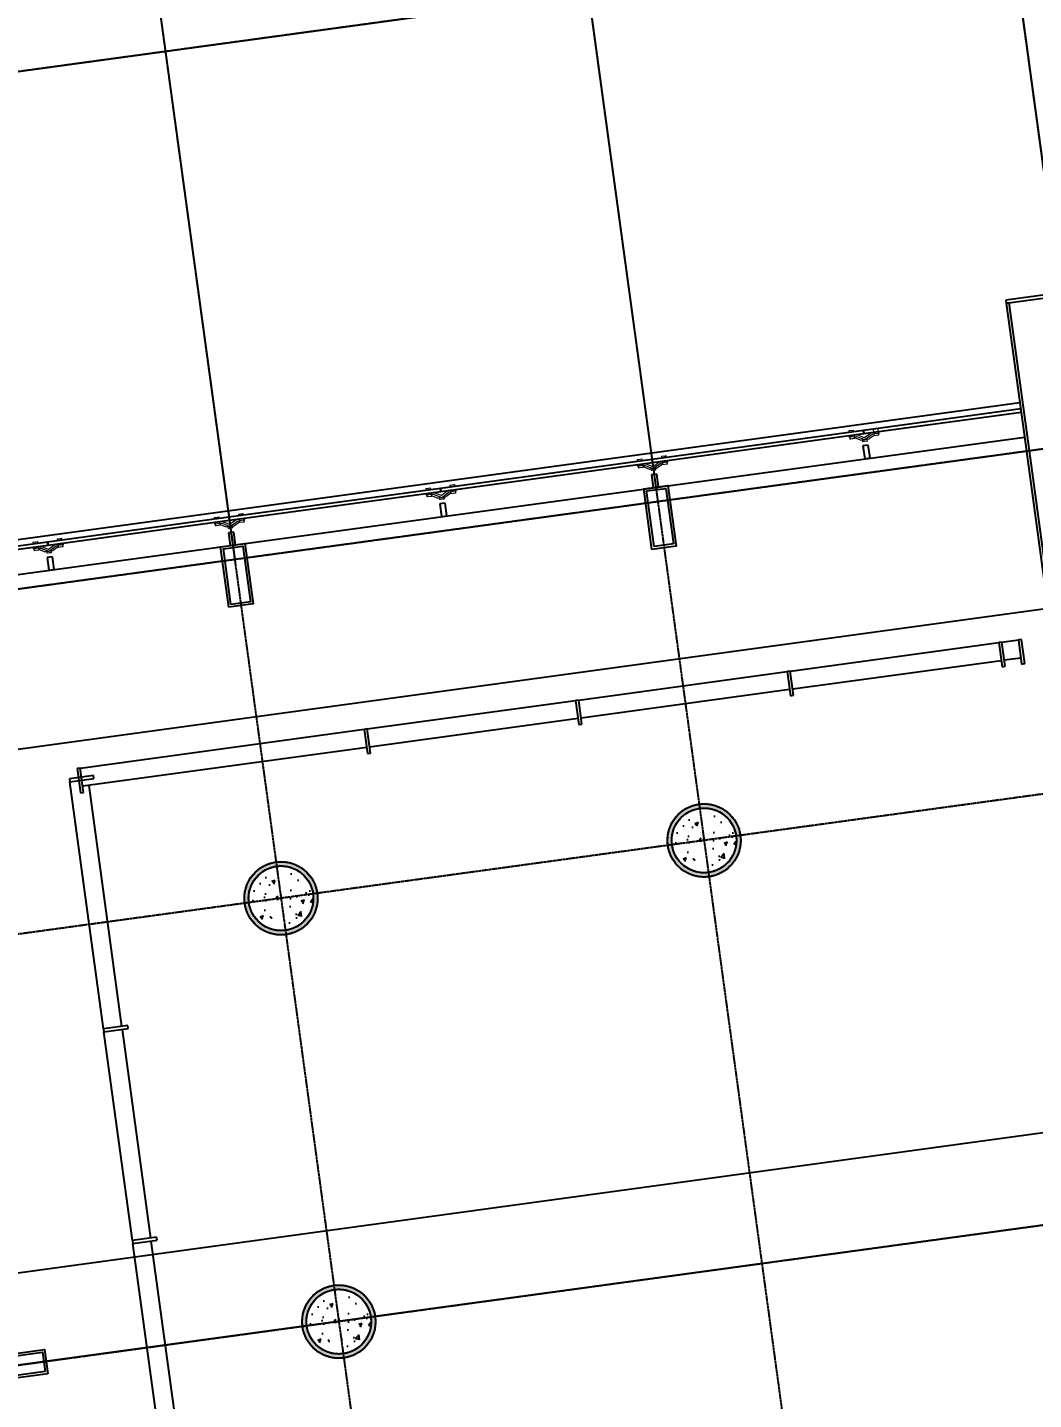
# Model space of a CAD drawing. Header units: millimetres. Extents: x 11669738 to 11859441, y -6222081 to -6069093.
# Drawn here: x 11682359 to 11690606, y -6101594 to -6090354 of the extents above; entities that cross this region are included whole.
import ezdxf

# ---------------------------------------------------------------- set-up
doc = ezdxf.new("R2010")
doc.units = ezdxf.units.MM
doc.linetypes.add('E-COLS-F4$0$HIDDEN', pattern=[0.375, 0.25, -0.125])
doc.linetypes.add('E-RG-1F$0$$0$DOTE', pattern=[2.42, 2, -0.2, 0.02, -0.2])
for name, color, linetype in [('A—墙体', 7, 'Continuous'), ('A—轴线、尺寸', 1, 'Continuous'), ('A—门窗', 135, 'Continuous'), ('E-COLS-F4$0$0S-COLS-HATCH', 8, 'Continuous'), ('E-COLS-F4$0$0S-COLS-I', 90, 'E-COLS-F4$0$HIDDEN'), ('I—平面—装饰面层线', 192, 'Continuous'), ('XRE2$0$0S-COLS-HATCH-A', 8, 'Continuous'), ('轴线100', 1, 'Continuous')]:
    doc.layers.add(name, color=color, linetype=linetype)
doc.layers.add('E2-RI-4F$0$A-GLAZ', color=6, linetype='Continuous', lineweight=5)
doc.styles.add('ARIAL', font='SIMYOU.TTF', dxfattribs={"width": 0.9})
doc.dimstyles.new('200', dxfattribs={"dimscale": 200, "dimtxt": 2.5, "dimasz": 2, "dimexe": 1, "dimexo": 1, "dimgap": 0.8, "dimtad": 1, "dimdec": 0, "dimdsep": 46, "dimtxsty": 'ARIAL', "dimblk1": 'ARCHTICK', "dimblk2": 'ARCHTICK', "dimsah": 1, "dimcen": -0.9, "dimdle": 1, "dimclrd": 256, "dimclre": 256, "dimclrt": 40, "dimaunit": 1, "dimadec": 0, "dimazin": 0, "dimtfac": 0.35, "dimtdec": 0, "dimtix": 1, "dimtmove": 2, "dimatfit": 3, "dimldrblk": 'ARCHTICK', "dimfxl": 0, "dimtvp": 0.8, "dimtolj": 1, "dimtzin": 0, "dimarcsym": 0})
doc.dimstyles.new('副本 100', dxfattribs={"dimscale": 100, "dimtxt": 2.5, "dimasz": 2, "dimexe": 1, "dimexo": 1, "dimgap": 0.8, "dimtad": 1, "dimdec": 0, "dimdsep": 46, "dimtxsty": 'ARIAL', "dimblk1": 'ARCHTICK', "dimblk2": 'ARCHTICK', "dimsah": 1, "dimcen": -0.9, "dimdle": 1, "dimclrd": 256, "dimclre": 256, "dimclrt": 40, "dimaunit": 1, "dimadec": 0, "dimazin": 0, "dimtfac": 0.35, "dimtdec": 0, "dimtix": 1, "dimtmove": 2, "dimatfit": 3, "dimldrblk": 'ARCHTICK', "dimfxl": 0, "dimtvp": 0.8, "dimtolj": 1, "dimtzin": 0, "dimarcsym": 0})

# ---------------------------------------------------------------- blocks, each defined once
blk = doc.blocks.new('E-COLS-F4')
at = {"layer": 'E-COLS-F4$0$0S-COLS-HATCH'}
h = blk.add_hatch(color=18, dxfattribs=at)
edge = h.paths.add_edge_path(flags=16)
edge.add_arc((11687905, -6097014), 265, 0, 360)
edge = h.paths.add_edge_path()
edge.add_arc((11687905, -6097014), 300, 0, 360)
h = blk.add_hatch(color=18, dxfattribs=at)
edge = h.paths.add_edge_path(flags=16)
edge.add_arc((11684437, -6097488), 265, 0, 360)
edge = h.paths.add_edge_path()
edge.add_arc((11684437, -6097488), 300, 0, 360)
h = blk.add_hatch(color=18, dxfattribs=at)
edge = h.paths.add_edge_path(flags=16)
edge.add_arc((11684911, -6100956), 265, 0, 360)
edge = h.paths.add_edge_path()
edge.add_arc((11684911, -6100956), 300, 0, 360)
at = {"layer": 'XRE2$0$0S-COLS-HATCH-A'}
h = blk.add_hatch(dxfattribs=at)
h.set_pattern_fill('AR-CONC', color=256, scale=40, style=0)
h.set_pattern_definition([(50, (2519.76, 7409.5), (286.904073, -25.100854), [30, -330]), (355, (2519.76, 7409.5), (-55.5005334, 300.8768535), [24, -264]), (100.4514, (2543.67, 7407.41), (231.4037527, 275.775817), [25.496076, -280.456845]), (46.1842, (2519.76, 7489.5), (426.896419, -66.207606), [45, -495]), (96.6356, (2555.34, 7484), (373.865082, 389.647148), [38.244115, -420.6852]), (351.1842, (2519.76, 7489.5), (373.864778, 389.64744), [36, -396]), (21, (2559.76, 7469.5), (238.762821, -161.0475563), [30, -330]), (326, (2559.76, 7469.5), (97.326133, 290.060018), [24, -264]), (71.4514, (2579.66, 7456.09), (336.0890514, 129.0121987), [25.496076, -280.456845]), (37.5, (2519.76, 7409.51), (4.8639421, 133.1575415), [0, -260.8, 0, -268, 0, -265]), (7.5, (2519.76, 7409.5), (105.227815, 157.7646848), [0, -152.8, 0, -254.8, 0, -101]), (327.5, (2430.56, 7409.51), (213.5289745, -9.0219487), [0, -100, 0, -312, 0, -414]), (317.5, (2390.56, 7409.5), (233.2744677, 40.041993), [0, -130, 0, -207.2, 0, -294])])
edge = h.paths.add_edge_path()
edge.add_arc((11687905, -6097014), 265, 0, 360)
h = blk.add_hatch(dxfattribs=at)
h.set_pattern_fill('AR-CONC', color=256, scale=40, style=0)
h.set_pattern_definition([(50, (-948, 6935.5), (286.904073, -25.100854), [30, -330]), (355, (-948, 6935.5), (-55.5005334, 300.8768535), [24, -264]), (100.4514, (-924.08, 6933.42), (231.4037527, 275.775817), [25.496076, -280.456845]), (46.1842, (-948, 7015.5), (426.896419, -66.207606), [45, -495]), (96.6356, (-912.4, 7010), (373.865082, 389.647148), [38.244115, -420.6852]), (351.1842, (-948, 7015.5), (373.864778, 389.64744), [36, -396]), (21, (-908, 6995.5), (238.762821, -161.0475563), [30, -330]), (326, (-908, 6995.5), (97.326133, 290.060018), [24, -264]), (71.4514, (-888.1, 6982.1), (336.0890514, 129.0121987), [25.496076, -280.456845]), (37.5, (-947.99, 6935.51), (4.8639421, 133.1575415), [0, -260.8, 0, -268, 0, -265]), (7.5, (-947.99, 6935.51), (105.227815, 157.7646848), [0, -152.8, 0, -254.8, 0, -101]), (327.5, (-1037.19, 6935.51), (213.5289745, -9.0219487), [0, -100, 0, -312, 0, -414]), (317.5, (-1077.2, 6935.51), (233.2744677, 40.041993), [0, -130, 0, -207.2, 0, -294])])
edge = h.paths.add_edge_path()
edge.add_arc((11684437, -6097488), 265, 0, 360)
h = blk.add_hatch(dxfattribs=at)
h.set_pattern_fill('AR-CONC', color=256, scale=40, style=0)
h.set_pattern_definition([(50, (-474, 3467.75), (286.904073, -25.100854), [30, -330]), (355, (-474, 3467.75), (-55.5005334, 300.8768535), [24, -264]), (100.4514, (-450.1, 3465.66), (231.4037527, 275.775817), [25.496076, -280.456845]), (46.1842, (-474, 3547.75), (426.896419, -66.207606), [45, -495]), (96.6356, (-438.42, 3542.24), (373.865082, 389.647148), [38.244115, -420.6852]), (351.1842, (-474, 3547.75), (373.864778, 389.64744), [36, -396]), (21, (-434, 3527.75), (238.762821, -161.0475563), [30, -330]), (326, (-434, 3527.75), (97.326133, 290.060018), [24, -264]), (71.4514, (-414.1, 3514.33), (336.0890514, 129.0121987), [25.496076, -280.456845]), (37.5, (-474, 3467.75), (4.8639421, 133.1575415), [0, -260.8, 0, -268, 0, -265]), (7.5, (-474, 3467.75), (105.227815, 157.7646848), [0, -152.8, 0, -254.8, 0, -101]), (327.5, (-563.2, 3467.75), (213.5289745, -9.0219487), [0, -100, 0, -312, 0, -414]), (317.5, (-603.2, 3467.75), (233.2744677, 40.041993), [0, -130, 0, -207.2, 0, -294])])
edge = h.paths.add_edge_path()
edge.add_arc((11684911, -6100956), 265, 0, 360)
at = {"layer": 'A—墙体'}
for centre, radius in [((11687905, -6097014), 300), ((11687905, -6097014), 265), ((11684437, -6097488), 300), ((11684437, -6097488), 265), ((11684911, -6100956), 300), ((11684911, -6100956), 265)]:
    blk.add_circle(centre, radius, dxfattribs=at)
at = {"layer": 'E-COLS-F4$0$0S-COLS-I'}
for centre, radius in [((11687905, -6097014), 300), ((11687905, -6097014), 265), ((11684437, -6097488), 300), ((11684437, -6097488), 265), ((11684911, -6100956), 300), ((11684911, -6100956), 265)]:
    blk.add_circle(centre, radius, dxfattribs=at)
blk = doc.blocks.new('E2-RI-4F$0$SPIDER_PANEL_-_RIGHT-10870')
at = {"layer": 'A—门窗'}
for p, q in [((750, 25), (-750, 25)), ((-750, 25), (-750, 0)), ((-750, 0), (750, 0)), ((750, 0), (750, 25))]:
    blk.add_line(p, q, dxfattribs=at)
at = {"layer": 'E2-RI-4F$0$A-GLAZ', "color": 8}
for p, q in [((-675, 0), (-675, -15)), ((-670, 40), (-670, 25)), ((-670, 40), (-664, 40)), ((-670, 0), (-670, -30)), ((-664, 40), (-630, 40)), ((-630, 25), (-630, 40)), ((-630, -30), (-630, 0)), ((-550, -35), (-615, 0)), ((625, 0), (625, -15)), ((630, 40), (630, 25)), ((630, 40), (636, 40)), ((630, 0), (630, -30)), ((636, 40), (670, 40)), ((670, 25), (670, 40)), ((670, -30), (670, 0)), ((750, -35), (685, 0)), ((815, 0), (750, -35)), ((830, 40), (830, 25)), ((830, 40), (864, 40)), ((830, 0), (830, -30)), ((864, 40), (870, 40)), ((870, 25), (870, 40)), ((870, -30), (870, 0)), ((875, -15), (875, 0)), ((-668, -15), (-675, -15)), ((-664, -30), (-670, -30)), ((-632, -15), (-668, -15)), ((-630, -30), (-664, -30)), ((-632, -15), (-615, -15)), ((-585, -50), (-630, -26)), ((-615, -15), (-550, -50)), ((-585, -50), (-568, -50)), ((-585, -50), (-550, -50)), ((-570, -50), (-570, -65)), ((-570, -50), (-570, -65)), ((-536, -65), (-570, -65)), ((-564, -65), (-570, -65)), ((-530, -65), (-564, -65)), ((-532, -35), (-550, -35)), ((-550, -50), (-532, -50)), ((-530, -65), (-536, -65)), ((-532, -35), (-525, -35)), ((-532, -35), (-525, -35)), ((-525, -50), (-532, -50)), ((-525, -50), (-532, -50)), ((-530, -65), (-530, -50)), ((-530, -65), (-530, -50)), ((-525, -50), (-525, -35)), ((-525, -50), (-525, -35)), ((632, -15), (625, -15)), ((636, -30), (630, -30)), ((668, -15), (632, -15)), ((670, -30), (636, -30)), ((668, -15), (685, -15)), ((715, -50), (670, -26)), ((685, -15), (750, -50)), ((715, -50), (732, -50)), ((715, -50), (750, -50)), ((725, -46), (725, -50)), ((725, -46), (725, -50)), ((730, -50), (730, -65)), ((730, -50), (730, -65)), ((730, -50), (730, -65)), ((730, -50), (730, -65)), ((736, -65), (730, -65)), ((764, -65), (730, -65)), ((764, -65), (730, -65)), ((736, -65), (730, -65)), ((732, -50), (750, -50)), ((770, -65), (736, -65)), ((770, -65), (736, -65)), ((750, -50), (815, -15)), ((750, -50), (785, -50)), ((750, -50), (768, -50)), ((770, -65), (764, -65)), ((770, -65), (764, -65)), ((768, -50), (785, -50)), ((770, -65), (770, -50)), ((770, -65), (770, -50)), ((770, -65), (770, -50)), ((770, -65), (770, -50)), ((775, -50), (775, -46)), ((775, -50), (775, -46)), ((830, -26), (785, -50)), ((815, -15), (832, -15)), ((864, -30), (830, -30)), ((868, -15), (832, -15)), ((870, -30), (864, -30)), ((875, -15), (868, -15))]:
    blk.add_line(p, q, dxfattribs=at)
blk = doc.blocks.new('E2-RI-4F$0$SPIDER_PANEL_-_SPIDER_PAN4')
at = {"layer": 'A—门窗'}
for p, q in [((750, 25), (-750, 25)), ((-750, 25), (-750, 0)), ((-750, 0), (750, 0)), ((750, 0), (750, 25))]:
    blk.add_line(p, q, dxfattribs=at)
at = {"layer": 'E2-RI-4F$0$A-GLAZ', "color": 8}
for p, q in [((-875, 0), (-875, -15)), ((-870, 40), (-870, 25)), ((-870, 40), (-864, 40)), ((-870, 0), (-870, -30)), ((-864, 40), (-830, 40)), ((-830, 25), (-830, 40)), ((-830, -30), (-830, 0)), ((-750, -35), (-815, 0)), ((-685, 0), (-750, -35)), ((-670, 40), (-670, 25)), ((-670, 40), (-636, 40)), ((-670, 0), (-670, -30)), ((-636, 40), (-630, 40)), ((-630, 25), (-630, 40)), ((-630, -30), (-630, 0)), ((-625, -15), (-625, 0)), ((625, 0), (625, -15)), ((630, 40), (630, 25)), ((630, 40), (636, 40)), ((630, 0), (630, -30)), ((636, 40), (670, 40)), ((670, 25), (670, 40)), ((670, -30), (670, 0)), ((750, -35), (685, 0)), ((815, 0), (750, -35)), ((830, 40), (830, 25)), ((830, 40), (864, 40)), ((830, 0), (830, -30)), ((864, 40), (870, 40)), ((870, 25), (870, 40)), ((870, -30), (870, 0)), ((875, -15), (875, 0)), ((-868, -15), (-875, -15)), ((-864, -30), (-870, -30)), ((-832, -15), (-868, -15)), ((-830, -30), (-864, -30)), ((-832, -15), (-815, -15)), ((-785, -50), (-830, -26)), ((-815, -15), (-750, -50)), ((-785, -50), (-768, -50)), ((-785, -50), (-750, -50)), ((-775, -46), (-775, -50)), ((-775, -46), (-775, -50)), ((-770, -50), (-770, -65)), ((-770, -50), (-770, -65)), ((-770, -50), (-770, -65)), ((-770, -50), (-770, -65)), ((-764, -65), (-770, -65)), ((-736, -65), (-770, -65)), ((-736, -65), (-770, -65)), ((-764, -65), (-770, -65)), ((-768, -50), (-750, -50)), ((-730, -65), (-764, -65)), ((-730, -65), (-764, -65)), ((-750, -50), (-685, -15)), ((-750, -50), (-715, -50)), ((-750, -50), (-732, -50)), ((-730, -65), (-736, -65)), ((-730, -65), (-736, -65)), ((-732, -50), (-715, -50)), ((-730, -65), (-730, -50)), ((-730, -65), (-730, -50)), ((-730, -65), (-730, -50)), ((-730, -65), (-730, -50)), ((-725, -50), (-725, -46)), ((-725, -50), (-725, -46)), ((-670, -26), (-715, -50)), ((-685, -15), (-668, -15)), ((-636, -30), (-670, -30)), ((-632, -15), (-668, -15)), ((-630, -30), (-636, -30)), ((-625, -15), (-632, -15)), ((632, -15), (625, -15)), ((636, -30), (630, -30)), ((668, -15), (632, -15)), ((670, -30), (636, -30)), ((668, -15), (685, -15)), ((715, -50), (670, -26)), ((685, -15), (750, -50)), ((715, -50), (732, -50)), ((715, -50), (750, -50)), ((725, -46), (725, -50)), ((725, -46), (725, -50)), ((730, -50), (730, -65)), ((730, -50), (730, -65)), ((730, -50), (730, -65)), ((730, -50), (730, -65)), ((736, -65), (730, -65)), ((764, -65), (730, -65)), ((764, -65), (730, -65)), ((736, -65), (730, -65)), ((732, -50), (750, -50)), ((770, -65), (736, -65)), ((770, -65), (736, -65)), ((750, -50), (815, -15)), ((750, -50), (785, -50)), ((750, -50), (768, -50)), ((770, -65), (764, -65)), ((770, -65), (764, -65)), ((768, -50), (785, -50)), ((770, -65), (770, -50)), ((770, -65), (770, -50)), ((770, -65), (770, -50)), ((770, -65), (770, -50)), ((775, -50), (775, -46)), ((775, -50), (775, -46)), ((830, -26), (785, -50)), ((815, -15), (832, -15)), ((864, -30), (830, -30)), ((868, -15), (832, -15)), ((870, -30), (864, -30)), ((875, -15), (868, -15))]:
    blk.add_line(p, q, dxfattribs=at)
blk = doc.blocks.new('E2-RI-4F$0$SPIDER_PANEL_-_SPIDER_PAN5')
at = {"layer": 'A—门窗'}
for p, q in [((875, 25), (-875, 25)), ((-875, 25), (-875, 0)), ((-875, 0), (875, 0)), ((875, 0), (875, 25))]:
    blk.add_line(p, q, dxfattribs=at)
at = {"layer": 'E2-RI-4F$0$A-GLAZ', "color": 8}
for p, q in [((-1000, 0), (-1000, -15)), ((-995, 40), (-995, 25)), ((-995, 40), (-989, 40)), ((-995, 0), (-995, -30)), ((-989, 40), (-955, 40)), ((-955, 25), (-955, 40)), ((-955, -30), (-955, 0)), ((-875, -35), (-940, 0)), ((-810, 0), (-875, -35)), ((-795, 40), (-795, 25)), ((-795, 40), (-761, 40)), ((-795, 0), (-795, -30)), ((-761, 40), (-755, 40)), ((-755, 25), (-755, 40)), ((-755, -30), (-755, 0)), ((-750, -15), (-750, 0)), ((750, 0), (750, -15)), ((755, 40), (755, 25)), ((755, 40), (761, 40)), ((755, 0), (755, -30)), ((761, 40), (795, 40)), ((795, 25), (795, 40)), ((795, -30), (795, 0)), ((875, -35), (810, 0)), ((940, 0), (875, -35)), ((955, 40), (955, 25)), ((955, 40), (989, 40)), ((955, 0), (955, -30)), ((989, 40), (995, 40)), ((995, 25), (995, 40)), ((995, -30), (995, 0)), ((1000, -15), (1000, 0)), ((-993, -15), (-1000, -15)), ((-989, -30), (-995, -30)), ((-957, -15), (-993, -15)), ((-955, -30), (-989, -30)), ((-957, -15), (-940, -15)), ((-910, -50), (-955, -26)), ((-940, -15), (-875, -50)), ((-910, -50), (-893, -50)), ((-910, -50), (-875, -50)), ((-900, -46), (-900, -50)), ((-900, -46), (-900, -50)), ((-895, -50), (-895, -65)), ((-895, -50), (-895, -65)), ((-895, -50), (-895, -65)), ((-895, -50), (-895, -65)), ((-889, -65), (-895, -65)), ((-861, -65), (-895, -65)), ((-861, -65), (-895, -65)), ((-889, -65), (-895, -65)), ((-893, -50), (-875, -50)), ((-855, -65), (-889, -65)), ((-855, -65), (-889, -65)), ((-875, -50), (-810, -15)), ((-875, -50), (-840, -50)), ((-875, -50), (-857, -50)), ((-855, -65), (-861, -65)), ((-855, -65), (-861, -65)), ((-857, -50), (-840, -50)), ((-855, -65), (-855, -50)), ((-855, -65), (-855, -50)), ((-855, -65), (-855, -50)), ((-855, -65), (-855, -50)), ((-850, -50), (-850, -46)), ((-850, -50), (-850, -46)), ((-795, -26), (-840, -50)), ((-810, -15), (-793, -15)), ((-761, -30), (-795, -30)), ((-757, -15), (-793, -15)), ((-755, -30), (-761, -30)), ((-750, -15), (-757, -15)), ((757, -15), (750, -15)), ((761, -30), (755, -30)), ((793, -15), (757, -15)), ((795, -30), (761, -30)), ((793, -15), (810, -15)), ((840, -50), (795, -26)), ((810, -15), (875, -50)), ((840, -50), (857, -50)), ((840, -50), (875, -50)), ((850, -46), (850, -50)), ((850, -46), (850, -50)), ((855, -50), (855, -65)), ((855, -50), (855, -65)), ((855, -50), (855, -65)), ((855, -50), (855, -65)), ((861, -65), (855, -65)), ((889, -65), (855, -65)), ((889, -65), (855, -65)), ((861, -65), (855, -65)), ((857, -50), (875, -50)), ((895, -65), (861, -65)), ((895, -65), (861, -65)), ((875, -50), (940, -15)), ((875, -50), (910, -50)), ((875, -50), (893, -50)), ((895, -65), (889, -65)), ((895, -65), (889, -65)), ((893, -50), (910, -50)), ((895, -65), (895, -50)), ((895, -65), (895, -50)), ((895, -65), (895, -50)), ((895, -65), (895, -50)), ((900, -50), (900, -46)), ((900, -50), (900, -46)), ((955, -26), (910, -50)), ((940, -15), (957, -15)), ((989, -30), (955, -30)), ((993, -15), (957, -15)), ((995, -30), (989, -30)), ((1000, -15), (993, -15))]:
    blk.add_line(p, q, dxfattribs=at)
blk = doc.blocks.new('E2-RI-4F$0$SPIDER_PANEL_-_SPIDER_PAN6')
at = {"layer": 'A—门窗'}
for p, q in [((875, 25), (-875, 25)), ((-875, 25), (-875, 0)), ((-875, 0), (875, 0)), ((875, 0), (875, 25))]:
    blk.add_line(p, q, dxfattribs=at)
at = {"layer": 'E2-RI-4F$0$A-GLAZ', "color": 8}
for p, q in [((-1000, 0), (-1000, -15)), ((-995, 40), (-995, 25)), ((-995, 40), (-989, 40)), ((-995, 0), (-995, -30)), ((-989, 40), (-955, 40)), ((-955, 25), (-955, 40)), ((-955, -30), (-955, 0)), ((-875, -35), (-940, 0)), ((-810, 0), (-875, -35)), ((-795, 40), (-795, 25)), ((-795, 40), (-761, 40)), ((-795, 0), (-795, -30)), ((-761, 40), (-755, 40)), ((-755, 25), (-755, 40)), ((-755, -30), (-755, 0)), ((-750, -15), (-750, 0)), ((750, 0), (750, -15)), ((755, 40), (755, 25)), ((755, 40), (761, 40)), ((755, 0), (755, -30)), ((761, 40), (795, 40)), ((795, 25), (795, 40)), ((795, -30), (795, 0)), ((875, -35), (810, 0)), ((940, 0), (875, -35)), ((957, 0), (940, 0)), ((955, 19), (955, -30)), ((957, 0), (993, 0)), ((993, 0), (1000, 0)), ((995, -30), (995, 19)), ((1000, -15), (1000, 0)), ((-993, -15), (-1000, -15)), ((-989, -30), (-995, -30)), ((-957, -15), (-993, -15)), ((-955, -30), (-989, -30)), ((-957, -15), (-940, -15)), ((-910, -50), (-955, -26)), ((-940, -15), (-875, -50)), ((-910, -50), (-893, -50)), ((-910, -50), (-875, -50)), ((-900, -46), (-900, -50)), ((-900, -46), (-900, -50)), ((-895, -50), (-895, -65)), ((-895, -50), (-895, -65)), ((-895, -50), (-895, -65)), ((-895, -50), (-895, -65)), ((-889, -65), (-895, -65)), ((-861, -65), (-895, -65)), ((-861, -65), (-895, -65)), ((-889, -65), (-895, -65)), ((-893, -50), (-875, -50)), ((-855, -65), (-889, -65)), ((-855, -65), (-889, -65)), ((-875, -50), (-810, -15)), ((-875, -50), (-840, -50)), ((-875, -50), (-857, -50)), ((-855, -65), (-861, -65)), ((-855, -65), (-861, -65)), ((-857, -50), (-840, -50)), ((-855, -65), (-855, -50)), ((-855, -65), (-855, -50)), ((-855, -65), (-855, -50)), ((-855, -65), (-855, -50)), ((-850, -50), (-850, -46)), ((-850, -50), (-850, -46)), ((-795, -26), (-840, -50)), ((-810, -15), (-793, -15)), ((-761, -30), (-795, -30)), ((-757, -15), (-793, -15)), ((-755, -30), (-761, -30)), ((-750, -15), (-757, -15)), ((757, -15), (750, -15)), ((761, -30), (755, -30)), ((793, -15), (757, -15)), ((795, -30), (761, -30)), ((793, -15), (810, -15)), ((840, -50), (795, -26)), ((810, -15), (875, -50)), ((840, -50), (857, -50)), ((840, -50), (875, -50)), ((850, -46), (850, -50)), ((850, -46), (850, -50)), ((855, -50), (855, -65)), ((855, -50), (855, -65)), ((855, -50), (855, -65)), ((855, -50), (855, -65)), ((861, -65), (855, -65)), ((889, -65), (855, -65)), ((889, -65), (855, -65)), ((861, -65), (855, -65)), ((857, -50), (875, -50)), ((895, -65), (861, -65)), ((895, -65), (861, -65)), ((875, -50), (940, -15)), ((875, -50), (910, -50)), ((875, -50), (893, -50)), ((895, -65), (889, -65)), ((895, -65), (889, -65)), ((893, -50), (910, -50)), ((895, -65), (895, -50)), ((895, -65), (895, -50)), ((895, -65), (895, -50)), ((895, -65), (895, -50)), ((900, -50), (900, -46)), ((900, -50), (900, -46)), ((955, -26), (910, -50)), ((940, -15), (957, -15)), ((989, -30), (955, -30)), ((993, -15), (957, -15)), ((995, -30), (989, -30)), ((1000, -15), (993, -15))]:
    blk.add_line(p, q, dxfattribs=at)
blk = doc.blocks.new('E2-RI-4F$0$SYSTEM_PANEL_-_METAL_PANE1')
at = {"layer": 'A—门窗'}
for p, q in [((700, 44.5), (-700, 44.5)), ((-700, 44.5), (-700, 19.5)), ((-700, 19.5), (700, 19.5)), ((700, 19.5), (700, 44.5))]:
    blk.add_line(p, q, dxfattribs=at)
blk = doc.blocks.new('E2-RI-4F$0$SYSTEM_PANEL_-_METAL_PANE2')
at = {"layer": 'A—门窗'}
for p, q in [((612.3, 44.5), (-612.3, 44.5)), ((-612.3, 44.5), (-612.3, 19.5)), ((-612.3, 19.5), (612.3, 19.5)), ((612.3, 19.5), (612.3, 44.5))]:
    blk.add_line(p, q, dxfattribs=at)
blk = doc.blocks.new('E2-RI-4F$0$SYSTEM_PANEL_-_METAL_PANE3')
at = {"layer": 'A—门窗'}
for p, q in [((300, 44.5), (-300, 44.5)), ((-300, 44.5), (-300, 19.5)), ((-300, 19.5), (300, 19.5)), ((300, 19.5), (300, 44.5))]:
    blk.add_line(p, q, dxfattribs=at)
blk = doc.blocks.new('E2-RI-4F$0$SYSTEM_PANEL_-_GLAZED-1082')
at = {"layer": 'A—门窗'}
for p, q in [((650, 44.45), (-650, 44.45)), ((-650, 44.45), (-650, 19.05)), ((-650, 19.05), (650, 19.05)), ((650, 19.05), (650, 44.45))]:
    blk.add_line(p, q, dxfattribs=at)
blk = doc.blocks.new('_ArchTick')
at = {"color": 0, "linetype": 'ByBlock', "const_width": 0.4}
blk.add_lwpolyline([(-0.5, -0.5), (0.5, 0.5)], dxfattribs=at)
blk = doc.blocks.new('*D205')
at = {"layer": 'A—轴线、尺寸', "linetype": 'ByBlock', "lineweight": -2}
for p, q in [((11681873, -6101371), (11675232, -6102279)), ((11675931, -6105917), (11675403, -6102053)), ((11682347, -6104839), (11675706, -6105746))]:
    blk.add_line(p, q, dxfattribs=at)
at = {"layer": 'Defpoints', "color": 0, "linetype": 'ByBlock'}
for p in [(11682071, -6101344), (11675430, -6102252), (11682545, -6104812)]:
    blk.add_point(p, dxfattribs=at)
at = {"layer": 'A—轴线、尺寸', "linetype": 'ByBlock', "lineweight": -2, "yscale": 400, "zscale": 400}
for p, xscale, rotation in [((11675430, -6102252), 399.9999999999999, 97.78333952134913), ((11675904, -6105719), 400, 277.7833395213491)]:
    blk.add_blockref('_ArchTick', p, dxfattribs=dict(at, xscale=xscale, rotation=rotation))
at = {"layer": 'A—轴线、尺寸', "color": 40, "linetype": 'ByBlock', "insert": (11676073, -6103930), "char_height": 500, "attachment_point": 5, "rotation": 277.7833, "style": 'ARIAL'}
blk.add_mtext('\\A1;3500', dxfattribs=at)
blk = doc.blocks.new('*D304')
at = {"layer": 'Defpoints', "color": 0, "linetype": 'ByBlock'}
for p in [(11682071, -6101343), (11675430, -6102251), (11682545, -6104811)]:
    blk.add_point(p, dxfattribs=at)
at = {"layer": '轴线100', "linetype": 'ByBlock', "lineweight": -2}
for p, q in [((11681972, -6101357), (11675331, -6102265)), ((11675918, -6105818), (11675416, -6102152)), ((11682446, -6104825), (11675805, -6105733))]:
    blk.add_line(p, q, dxfattribs=at)
at = {"layer": '轴线100', "linetype": 'ByBlock', "lineweight": -2, "xscale": 200, "yscale": 200, "zscale": 200}
for p, rotation in [((11675430, -6102251), 97.78333951975299), ((11675904, -6105719), 277.783339519753)]:
    blk.add_blockref('_ArchTick', p, dxfattribs=dict(at, rotation=rotation))
at = {"layer": '轴线100', "color": 40, "linetype": 'ByBlock', "insert": (11675895, -6103954), "char_height": 300, "attachment_point": 5, "rotation": 277.7833, "style": 'ARIAL'}
blk.add_mtext('\\A1;3500', dxfattribs=at)

msp = doc.modelspace()

# ---------------------------------------------------------------- linework, layer by layer
at = {"layer": 'A—轴线、尺寸', "linetype": 'ByBlock'}
for p, q in [((11689341, -6081677.3, 0), (11690993.3, -6093765.7, 0)), ((11685873.2, -6082151.3, 0), (11687525.5, -6094239.7, 0)), ((11783741.8, -6082400.3, 0), (11681261.5, -6096408, 0)), ((11682405.4, -6082625.3, 0), (11684057.8, -6094713.7, 0)), ((11719996.4, -6085562.2, 0), (11671729, -6092159.8, 0)), ((11784349.6, -6086606.7, 0), (11681837, -6100618.8, 0)), ((11681938, -6101357.6, 0), (11784457.1, -6087350.1, 0)), ((11715267.6, -6090447.7, 0), (11672298, -6096321.1, 0))]:
    msp.add_line(p, q, dxfattribs=at)
at = {"layer": 'A—门窗'}
for p, q in [((11690493.2, -6093429.9), (11680833.5, -6094750.3)), ((11681148.4, -6094990.2), (11690531.4, -6093709.9)), ((11687516.9, -6094013.8), (11687473.3, -6094019.7)), ((11687473.3, -6094019.7), (11687487.5, -6094123.8)), ((11687531.1, -6094117.8), (11687516.9, -6094013.8)), ((11687432.7, -6094151.4, 0), (11687591.2, -6094129.8, 0)), ((11687487.5, -6094123.8), (11687531.1, -6094117.8)), ((11687591.2, -6094129.8, 0), (11687653.5, -6094585.5, 0)), ((11687495, -6094607.2, 0), (11687432.7, -6094151.4, 0)), ((11684049.1, -6094487.8), (11684005.5, -6094493.7)), ((11684005.5, -6094493.7), (11684019.7, -6094597.8)), ((11684063.3, -6094591.8), (11684049.1, -6094487.8)), ((11687653.5, -6094585.5, 0), (11687495, -6094607.2, 0)), ((11684019.7, -6094597.8), (11684063.3, -6094591.8)), ((11690344.7, -6095389.7), (11690481, -6095371)), ((11688612.3, -6095626.5), (11690320, -6095393)), ((11690340.3, -6095541.7), (11688631.2, -6095775.3)), ((11690501.3, -6095519.7), (11690365.1, -6095538.3)), ((11686877, -6095863.6), (11688586.1, -6095630)), ((11688606.4, -6095778.7), (11686897.3, -6096012.3)), ((11685143.1, -6096100.6), (11686852.2, -6095867)), ((11686872.5, -6096015.7), (11685163.4, -6096249.3)), ((11682792.8, -6096421.9), (11685119.7, -6096103.8)), ((11685140.1, -6096252.5), (11682813.1, -6096570.5)), ((11682791.4, -6096422.1), (11682766.7, -6096425.5)), ((11682766.7, -6096425.5), (11682793.7, -6096623.6)), ((11682818.5, -6096620.3), (11682791.4, -6096422.1)), ((11682982.3, -6098557.2), (11682705.9, -6096534.7)), ((11682861.3, -6096563.9), (11683131, -6098536.9)), ((11682793.7, -6096623.6), (11682818.5, -6096620.3)), ((11683219.3, -6100291.1), (11682985.7, -6098582)), ((11683134.3, -6098561.7), (11683368, -6100270.8)), ((11683456.3, -6102025), (11683222.7, -6100315.9)), ((11683371.3, -6100295.6), (11683604.9, -6102004.7))]:
    msp.add_line(p, q, dxfattribs=at)
at = {"layer": 'A—门窗', "extrusion": (0, 0, -1)}
for p, q in [((11689250.7, -6093776.8), (11689207.1, -6093782.7)), ((11689207.1, -6093782.7), (11689221.5, -6093887.1)), ((11689265.1, -6093881.1), (11689250.7, -6093776.8)), ((11689221.5, -6093887.1), (11689265.1, -6093881.1)), ((11685783, -6094250.8), (11685739.4, -6094256.7)), ((11685739.4, -6094256.7), (11685753.7, -6094361.1)), ((11685753.7, -6094361.1), (11685797.3, -6094355.1)), ((11685797.3, -6094355.1), (11685783, -6094250.8)), ((11682562.9, -6094690.9), (11682519.3, -6094696.9)), ((11682519.3, -6094696.9), (11682533.7, -6094801.2)), ((11682577.3, -6094795.3), (11682562.9, -6094690.9)), ((11682533.7, -6094801.2), (11682577.3, -6094795.3)), ((11690505.7, -6095367.7), (11690481, -6095371)), ((11690481, -6095371), (11690508.1, -6095569.2)), ((11690532.8, -6095565.8), (11690505.7, -6095367.7)), ((11690344.7, -6095389.7), (11690320, -6095393)), ((11690320, -6095393), (11690347.1, -6095591.2)), ((11690371.8, -6095587.8), (11690344.7, -6095389.7)), ((11690347.1, -6095591.2), (11690371.8, -6095587.8)), ((11690508.1, -6095569.2), (11690532.8, -6095565.8)), ((11688610.9, -6095626.7), (11688586.1, -6095630)), ((11688586.1, -6095630), (11688613.2, -6095828.2)), ((11688637.9, -6095824.8), (11688610.9, -6095626.7)), ((11686877, -6095863.7), (11686852.2, -6095867)), ((11686852.2, -6095867), (11686879.3, -6096065.2)), ((11686904.1, -6096061.8), (11686877, -6095863.7)), ((11688613.2, -6095828.2), (11688637.9, -6095824.8)), ((11685143.1, -6096100.7), (11685118.3, -6096104)), ((11685118.3, -6096104), (11685145.4, -6096302.2)), ((11685170.2, -6096298.8), (11685143.1, -6096100.7)), ((11686879.3, -6096065.2), (11686904.1, -6096061.8)), ((11685145.4, -6096302.2), (11685170.2, -6096298.8)), ((11682900.7, -6096482.9), (11682702.5, -6096509.9)), ((11682904, -6096507.6), (11682900.7, -6096482.9)), ((11682702.5, -6096509.9), (11682705.9, -6096534.7)), ((11682705.9, -6096534.7), (11682904, -6096507.6)), ((11683180.5, -6098530.1), (11682982.3, -6098557.2)), ((11682982.3, -6098557.2), (11682985.7, -6098582)), ((11682985.7, -6098582), (11683183.9, -6098554.9)), ((11683183.9, -6098554.9), (11683180.5, -6098530.1)), ((11683417.5, -6100264), (11683219.3, -6100291.1)), ((11683219.3, -6100291.1), (11683222.7, -6100315.9)), ((11683222.7, -6100315.9), (11683420.9, -6100288.8)), ((11683420.9, -6100288.8), (11683417.5, -6100264))]:
    msp.add_line(p, q, dxfattribs=at)
at = {"layer": 'A—门窗', "elevation": 0}
for points in [[(11687477.9, -6094629.7), (11687410.2, -6094134.3), (11687608.3, -6094107.2), (11687676, -6094602.6), (11687477.9, -6094629.7)], [(11684010.1, -6095103.7), (11683942.4, -6094608.3), (11684140.6, -6094581.2), (11684208.3, -6095076.6), (11684010.1, -6095103.7)]]:
    msp.add_lwpolyline(points, dxfattribs=at)
msp.add_lwpolyline([(11684027.2, -6095081.2), (11683964.9, -6094625.4), (11684123.5, -6094603.8), (11684185.8, -6095059.5)], close=True, dxfattribs=at)
at = {"layer": 'A—门窗'}
msp.add_lwpolyline([(11682526.8, -6101382.4), (11682031.4, -6101450.2), (11682004.3, -6101252), (11682499.7, -6101184.3), (11682526.8, -6101382.4)], dxfattribs=at)
msp.add_lwpolyline([(11682504.3, -6101365.3), (11682048.5, -6101427.6), (11682026.9, -6101269.1), (11682482.6, -6101206.8)], close=True, dxfattribs=at)
at = {"layer": '轴线100', "linetype": 'E-RG-1F$0$$0$DOTE'}
for p, q in [((11774523.5, -6078108.7, 0), (11671729.1, -6092159.3, 0)), ((11689340.9, -6081677, 0), (11693269.8, -6110420.5, 0)), ((11685873.2, -6082151, 0), (11689802, -6110894.5, 0)), ((11682405.4, -6082625, 0), (11686334.3, -6111368.5, 0)), ((11711799.8, -6090921.4, 0), (11672298, -6096320.8, 0)), ((11705243.5, -6094643.6, 0), (11672677.2, -6099095, 0)), ((11701902.9, -6098632.8, 0), (11673151.2, -6102562.8, 0))]:
    msp.add_line(p, q, dxfattribs=at)

# ---------------------------------------------------------------- block references
at = {"layer": 'A—门窗'}
for name, p, rotation in [('E2-RI-4F$0$SYSTEM_PANEL_-_METAL_PANE3', (11690681.4, -6092591.5), 7.783339568379951), ('E2-RI-4F$0$SYSTEM_PANEL_-_METAL_PANE2', (11690508.5, -6093213.9), 97.78333956837983), ('E2-RI-4F$0$SYSTEM_PANEL_-_GLAZED-1082', (11689862, -6093611.5), 7.783339568379951), ('E2-RI-4F$0$SPIDER_PANEL_-_SPIDER_PAN6', (11688348.5, -6093799.2), 7.783339568379951), ('E2-RI-4F$0$SPIDER_PANEL_-_SPIDER_PAN5', (11686614.6, -6094036.2), 7.783339568379951), ('E2-RI-4F$0$SYSTEM_PANEL_-_METAL_PANE1', (11690686.3, -6094514.2), 97.78333956837983), ('E2-RI-4F$0$SPIDER_PANEL_-_SPIDER_PAN5', (11684880.7, -6094273.2), 7.783339568379951), ('E2-RI-4F$0$SPIDER_PANEL_-_SPIDER_PAN4', (11683270.7, -6094493.2), 7.783339568379951), ('E2-RI-4F$0$SPIDER_PANEL_-_RIGHT-10870', (11681784.5, -6094696.4), 7.783339568379951)]:
    msp.add_blockref(name, p, dxfattribs=dict(at, rotation=rotation))
at = {"layer": 'I—平面—装饰面层线'}
msp.add_blockref('E-COLS-F4', (0, 0), dxfattribs=at)

# ---------------------------------------------------------------- dimensions: what is measured, and where the dimension line sits
at = {"layer": 'A—轴线、尺寸', "linetype": 'ByBlock'}
dim = msp.add_linear_dim(base=(11675430, -6102251.6, 0), p1=(11682545.5, -6104811.5, 0), p2=(11682071.5, -6101343.7, 0), angle=97.78334, dimstyle='200', dxfattribs=at)
dim.commit()
dim.dimension.update_dxf_attribs({"geometry": '*D205', "text_midpoint": (11676073.2, -6103929.9, 0)})
at = {"layer": '轴线100', "linetype": 'ByBlock'}
dim = msp.add_linear_dim(base=(11675430, -6102251.3, 0), p1=(11682545.4, -6104811.2, 0), p2=(11682071.5, -6101343.5, 0), angle=97.78334, dimstyle='副本 100', override={"dimtxt": 3}, dxfattribs=at)
dim.commit()
dim.dimension.update_dxf_attribs({"geometry": '*D304', "text_midpoint": (11675894.8, -6103954, 0)})

doc.saveas('drawing.dxf')
